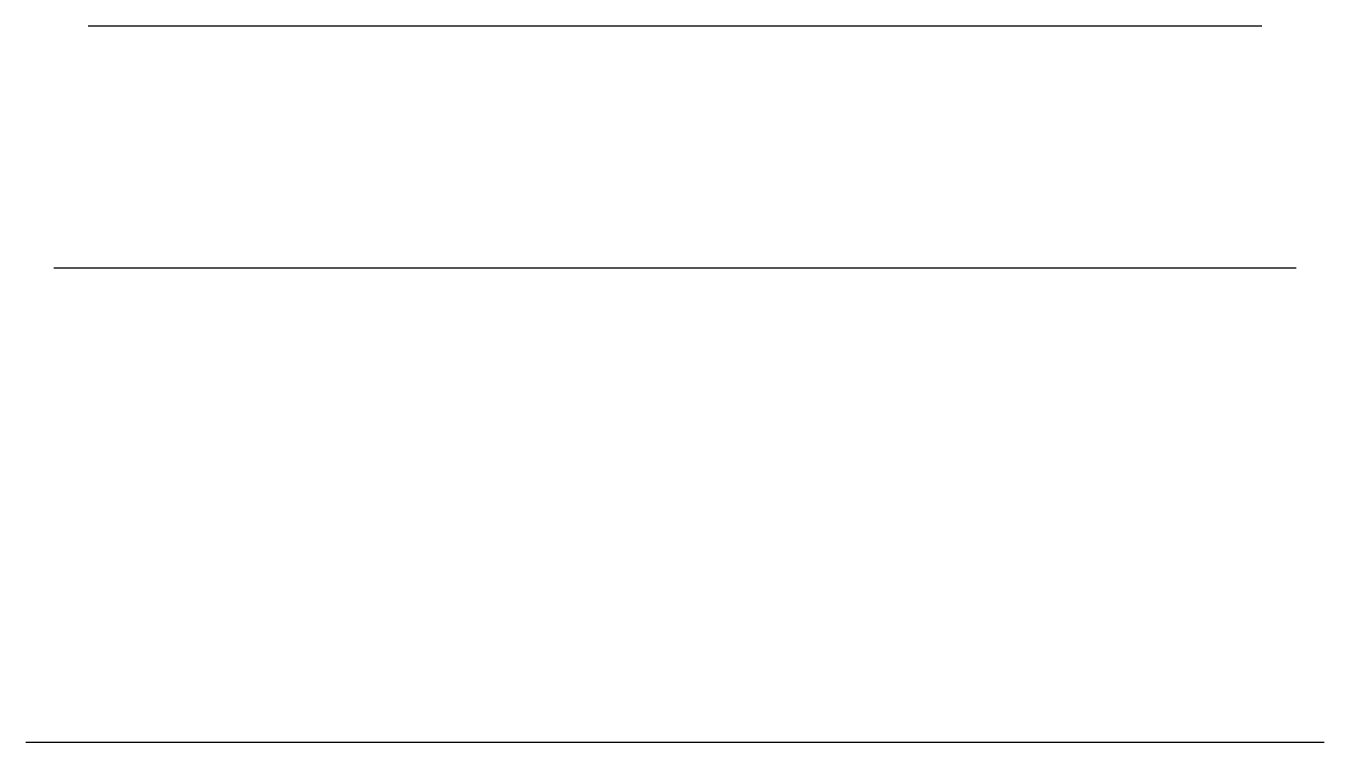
# Model space of a CAD drawing. Header units: millimetres. Extents: x -55 to 50, y -100 to -42.
import ezdxf

# ---------------------------------------------------------------- set-up
doc = ezdxf.new("R2010")
doc.units = ezdxf.units.MM

msp = doc.modelspace()

# ---------------------------------------------------------------- linework, layer by layer
for p, q in [((-49.73, -41.99, -8.66), (44.73, -41.99, -8.66)), ((47.5, -61.5, 5), (-52.5, -61.5, 5)), ((-54.73, -99.66, 31.72), (49.73, -99.66, 31.72))]:
    msp.add_line(p, q)

doc.saveas('drawing.dxf')
